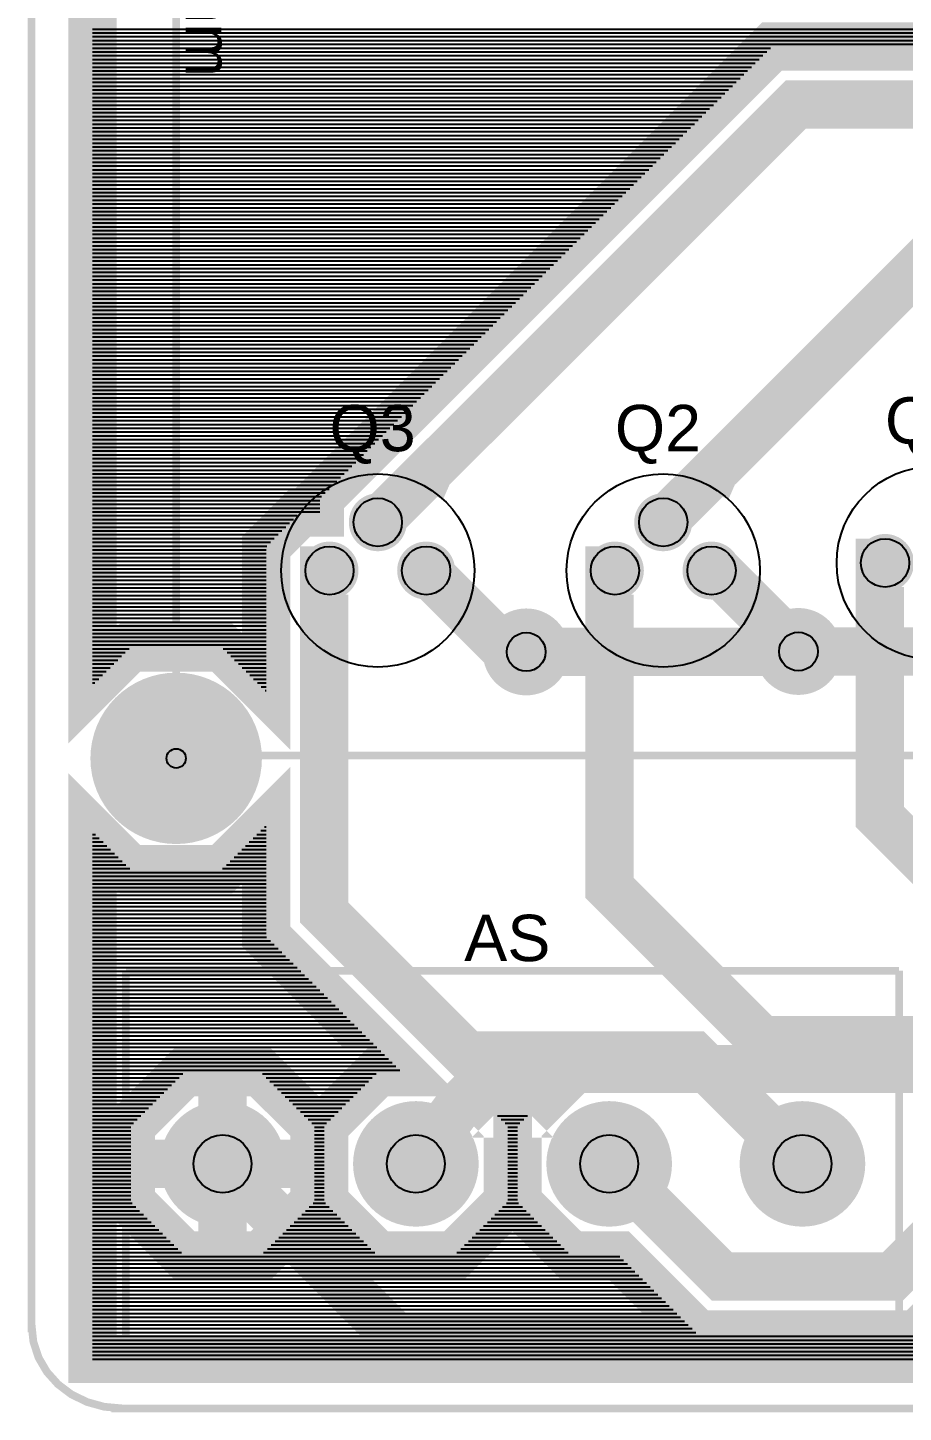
# Model space of a CAD drawing. Header units: centimetres. Extents: x -9.9 to 7.2, y -11.4 to -3.5.
# Drawn here: x -9.91 to -7.609, y -11.4 to -7.758 of the extents above; entities that cross this region are included whole.
import ezdxf

# ---------------------------------------------------------------- set-up
doc = ezdxf.new("R2010")
doc.units = ezdxf.units.CM
doc.layers.get('0').update_dxf_attribs({"linetype": 'CONTINUOUS'})

# ---------------------------------------------------------------- blocks, each defined once
blk = doc.blocks.new('EPAD')
at = {"const_width": 0.5}
blk.add_lwpolyline([(-0.25, 0, 1), (0.25, 0, 1)], format="xyb", close=True, dxfattribs=at)

msp = doc.modelspace()

# ---------------------------------------------------------------- linework, layer by layer
for points, const_width in [([(-9.520101, -9.67239), (-0.420101, -9.67239), (-0.420101, -4.07239), (-9.520101, -4.07239), (-9.520101, -9.67239)], 0.02032), ([(-9.520101, -9.67239), (-0.420101, -9.67239), (-0.420101, -4.07239), (-9.520101, -4.07239), (-9.520101, -9.67239)], 0.02032), ([(-9.9, -4.1), (-9.9, -11.19)], 0.02032), ([(-9.9, -4.1), (-9.9, -11.19)], 0.02032), ([(-9.52, -5.67), (-9.52, -9.67)], 0.02032), ([(-4.625047, -7.807601), (-7.954125, -7.807601), (-9.142399, -8.995874), (-9.142399, -9.033601), (-9.194125, -9.033601), (-9.283399, -9.122875), (-9.283399, -9.504444), (-9.399282, -9.388561), (-9.640718, -9.388561), (-9.74, -9.487843), (-9.74, -5.862157)], 0.127), ([(-4.526, -7.96), (-7.891, -7.96), (-8.99, -9.059)], 0.127), ([(-8.24, -9.059), (-7.361, -8.18), (-4.526, -8.18)], 0.127), ([(-0.19, -8.596416), (0.256042, -9.042458), (0.256042, -9.356042), (0.29741, -9.39741), (0.29741, -10.406172), (0.2064, -10.497182), (-8.679462, -10.497182), (-8.776581, -10.594301), (-8.89, -10.746701)], 0.127), ([(-8.8971, -8.9565), (-8.8743, -8.8976), (-8.801, -8.9276)], 0.02032), ([(-8.8971, -8.9565), (-8.8743, -8.8976), (-8.801, -8.9276)], 0.02032), ([(-8.1471, -8.9565), (-8.1243, -8.8976), (-8.051, -8.9276)], 0.02032), ([(-8.1471, -8.9565), (-8.1243, -8.8976), (-8.051, -8.9276)], 0.02032), ([(-8.7999, -8.9307), (-8.8278, -8.9948)], 0.02032), ([(-8.7999, -8.9307), (-8.8278, -8.9948)], 0.02032), ([(-8.0499, -8.9307), (-8.0778, -8.9948)], 0.02032), ([(-8.0499, -8.9307), (-8.0778, -8.9948)], 0.02032), ([(-5.806, -10.750701), (-6.216, -10.340701), (-7.164, -10.340701), (-7.671, -9.833701), (-7.671, -9.166), (-7.657, -9.166)], 0.127), ([(-7.874, -10.746701), (-8.158775, -10.461926), (-8.754855, -10.461926), (-9.131, -10.085781), (-9.131, -9.186), (-9.117, -9.186)], 0.127), ([(-8.863, -9.186), (-8.649, -9.4), (-8.6, -9.4)], 0.127), ([(-6.836, -10.750701), (-7.002847, -10.750701), (-7.332371, -10.421177), (-7.899133, -10.421177), (-7.98063, -10.421177), (-8.381, -10.020807), (-8.381, -9.186), (-8.367, -9.186)], 0.127), ([(-7.884615, -9.398855), (-8.09747, -9.186), (-8.113, -9.186)], 0.127), ([(-8.6, -9.4), (-7.88576, -9.4), (-7.884615, -9.398855), (-7.167102, -9.398855), (-6.505195, -9.398855), (-6.426269, -9.319929)], 0.127), ([(-9.52, -9.67), (-9.647, -9.543)], 0.02032), ([(-9.52, -9.67), (-9.393, -9.543)], 0.02032), ([(2.201775, -11.26), (-9.74, -11.26), (-9.74, -9.872157), (-9.640718, -9.971439), (-9.399282, -9.971439), (-9.283399, -9.855556), (-9.283399, -10.148906), (-8.926903, -10.505402), (-8.989949, -10.505402), (-9.131299, -10.646752), (-9.131299, -10.84665), (-8.989949, -10.988), (-8.790051, -10.988), (-8.648701, -10.84665), (-8.648701, -10.646752), (-8.681128, -10.614325), (-8.590872, -10.614325), (-8.623299, -10.646752), (-8.623299, -10.84665), (-8.481949, -10.988), (-8.356225, -10.988), (-8.149179, -11.195046), (-7.572821, -11.195046), (-7.369775, -10.992)], 0.127), ([(-9.652, -10.238701), (-9.652, -11.254701)], 0.02032), ([(-7.62, -10.238701), (-7.62, -11.254701), (-9.652, -11.254701)], 0.02032), ([(-9.652, -10.238701), (-7.62, -10.238701)], 0.02032), ([(-9.652, -10.238701), (-9.652, -11.254701)], 0.02032), ([(-7.62, -10.238701), (-7.62, -11.254701), (-9.652, -11.254701)], 0.02032), ([(-9.652, -10.238701), (-7.62, -10.238701)], 0.02032), ([(-9.497949, -10.988), (-9.298051, -10.988), (-9.156701, -10.84665), (-9.156701, -10.646752), (-9.298051, -10.505402), (-9.497949, -10.505402), (-9.639299, -10.646752), (-9.639299, -10.84665), (-9.497949, -10.988)], 0.127), ([(-9.398, -10.505402), (-9.398, -10.746701)], 0.127), ([(-8.382, -10.746701), (-8.086054, -11.042647), (-7.635946, -11.042647), (-7.344, -10.750701), (-7.086313, -11.008388), (-6.569202, -11.008388), (-6.463915, -10.903101), (-6.314, -10.750701), (-6.061207, -11.003494), (-5.536793, -11.003494), (-5.284, -10.750701)], 0.127), ([(-9.639299, -10.746701), (-9.398, -10.746701)], 0.127), ([(-9.398, -10.746701), (-8.93745, -11.207251), (-2.722281, -11.207251), (-2.7, -11.18497)], 0.127), ([(-9.156701, -10.746701), (-9.398, -10.746701)], 0.127), ([(-9.398, -10.988), (-9.398, -10.746701)], 0.127), ([(-9.9, -11.17), (-9.895225, -11.214983), (-9.881484, -11.256582), (-9.859658, -11.293992), (-9.830625, -11.326406), (-9.795264, -11.35302), (-9.754453, -11.373027), (-9.709072, -11.385623), (-9.66, -11.39)], 0.02032), ([(-9.9, -11.17), (-9.895225, -11.214983), (-9.881484, -11.256582), (-9.859658, -11.293992), (-9.830625, -11.326406), (-9.795264, -11.35302), (-9.754453, -11.373027), (-9.709072, -11.385623), (-9.66, -11.39)], 0.02032), ([(-9.69, -11.39), (6.99, -11.39)], 0.02032), ([(-9.69, -11.39), (6.99, -11.39)], 0.02032)]:
    msp.add_lwpolyline(points, dxfattribs=dict(const_width=const_width))
for points in [[(-9.74, -7.761516), (-3.034008, -7.761516)], [(-9.74, -7.771516), (-3.024008, -7.771516)], [(-9.74, -7.781516), (-3.014008, -7.781516)], [(-9.74, -7.791516), (-4.608962, -7.791516)], [(-9.74, -7.801516), (-4.618962, -7.801516)], [(-9.74, -7.811516), (-7.95804, -7.811516)], [(-9.74, -7.821516), (-7.96804, -7.821516)], [(-9.74, -7.831516), (-7.97804, -7.831516)], [(-9.74, -7.841516), (-7.98804, -7.841516)], [(-9.74, -7.851516), (-7.99804, -7.851516)], [(-9.74, -7.861516), (-8.00804, -7.861516)], [(-9.74, -7.871516), (-8.01804, -7.871516)], [(-9.74, -7.881516), (-8.02804, -7.881516)], [(-9.74, -7.891516), (-8.03804, -7.891516)], [(-9.74, -7.901516), (-8.04804, -7.901516)], [(-9.74, -7.911516), (-8.05804, -7.911516)], [(-9.74, -7.921516), (-8.06804, -7.921516)], [(-9.74, -7.931516), (-8.07804, -7.931516)], [(-9.74, -7.941516), (-8.08804, -7.941516)], [(-9.74, -7.951516), (-8.09804, -7.951516)], [(-9.74, -7.961516), (-8.10804, -7.961516)], [(-9.74, -7.971516), (-8.11804, -7.971516)], [(-9.74, -7.981516), (-8.12804, -7.981516)], [(-9.74, -7.991516), (-8.13804, -7.991516)], [(-9.74, -8.001516), (-8.14804, -8.001516)], [(-9.74, -8.011516), (-8.15804, -8.011516)], [(-9.74, -8.021516), (-8.16804, -8.021516)], [(-9.74, -8.031516), (-8.17804, -8.031516)], [(-9.74, -8.041516), (-8.18804, -8.041516)], [(-9.74, -8.051516), (-8.19804, -8.051516)], [(-9.74, -8.061516), (-8.20804, -8.061516)], [(-9.74, -8.071516), (-8.21804, -8.071516)], [(-9.74, -8.081516), (-8.22804, -8.081516)], [(-9.74, -8.091516), (-8.23804, -8.091516)], [(-9.74, -8.101516), (-8.24804, -8.101516)], [(-9.74, -8.111516), (-8.25804, -8.111516)], [(-9.74, -8.121516), (-8.26804, -8.121516)], [(-9.74, -8.131516), (-8.27804, -8.131516)], [(-9.74, -8.141516), (-8.28804, -8.141516)], [(-9.74, -8.151516), (-8.29804, -8.151516)], [(-9.74, -8.161516), (-8.30804, -8.161516)], [(-9.74, -8.171516), (-8.31804, -8.171516)], [(-9.74, -8.181516), (-8.32804, -8.181516)], [(-9.74, -8.191516), (-8.33804, -8.191516)], [(-9.74, -8.201516), (-8.34804, -8.201516)], [(-9.74, -8.211516), (-8.35804, -8.211516)], [(-9.74, -8.221516), (-8.36804, -8.221516)], [(-9.74, -8.231516), (-8.37804, -8.231516)], [(-9.74, -8.241516), (-8.38804, -8.241516)], [(-9.74, -8.251516), (-8.39804, -8.251516)], [(-9.74, -8.261516), (-8.40804, -8.261516)], [(-9.74, -8.271516), (-8.41804, -8.271516)], [(-9.74, -8.281516), (-8.42804, -8.281516)], [(-9.74, -8.291516), (-8.43804, -8.291516)], [(-9.74, -8.301516), (-8.44804, -8.301516)], [(-9.74, -8.311516), (-8.45804, -8.311516)], [(-9.74, -8.321516), (-8.46804, -8.321516)], [(-9.74, -8.331516), (-8.47804, -8.331516)], [(-9.74, -8.341516), (-8.48804, -8.341516)], [(-9.74, -8.351516), (-8.49804, -8.351516)], [(-9.74, -8.361516), (-8.50804, -8.361516)], [(-9.74, -8.371516), (-8.51804, -8.371516)], [(-9.74, -8.381516), (-8.52804, -8.381516)], [(-9.74, -8.391516), (-8.53804, -8.391516)], [(-9.74, -8.401516), (-8.54804, -8.401516)], [(-9.74, -8.411516), (-8.55804, -8.411516)], [(-9.74, -8.421516), (-8.56804, -8.421516)], [(-9.74, -8.431516), (-8.57804, -8.431516)], [(-9.74, -8.441516), (-8.58804, -8.441516)], [(-9.74, -8.451516), (-8.59804, -8.451516)], [(-9.74, -8.461516), (-8.60804, -8.461516)], [(-9.74, -8.471516), (-8.61804, -8.471516)], [(-9.74, -8.481516), (-8.62804, -8.481516)], [(-9.74, -8.491516), (-8.63804, -8.491516)], [(-9.74, -8.501516), (-8.64804, -8.501516)], [(-9.74, -8.511516), (-8.65804, -8.511516)], [(-9.74, -8.521516), (-8.66804, -8.521516)], [(-9.74, -8.531516), (-8.67804, -8.531516)], [(-9.74, -8.541516), (-8.68804, -8.541516)], [(-9.74, -8.551516), (-8.69804, -8.551516)], [(-9.74, -8.561516), (-8.70804, -8.561516)], [(-9.74, -8.571516), (-8.71804, -8.571516)], [(-9.74, -8.581516), (-8.72804, -8.581516)], [(-9.74, -8.591516), (-8.73804, -8.591516)], [(-9.74, -8.601516), (-8.74804, -8.601516)], [(-9.74, -8.611516), (-8.75804, -8.611516)], [(-9.74, -8.621516), (-8.76804, -8.621516)], [(-9.74, -8.631516), (-8.77804, -8.631516)], [(-9.74, -8.641516), (-8.78804, -8.641516)], [(-9.74, -8.651516), (-8.79804, -8.651516)], [(-9.74, -8.661516), (-8.80804, -8.661516)], [(-9.74, -8.671516), (-8.81804, -8.671516)], [(-9.74, -8.681516), (-8.82804, -8.681516)], [(-9.74, -8.691516), (-8.83804, -8.691516)], [(-9.74, -8.701516), (-8.84804, -8.701516)], [(-9.74, -8.711516), (-8.85804, -8.711516)], [(-9.74, -8.721516), (-8.86804, -8.721516)], [(-9.74, -8.731516), (-8.87804, -8.731516)], [(-9.74, -8.741516), (-8.88804, -8.741516)], [(-9.74, -8.751516), (-8.89804, -8.751516)], [(-9.74, -8.761516), (-8.90804, -8.761516)], [(-9.74, -8.771516), (-8.91804, -8.771516)], [(-9.74, -8.781516), (-8.92804, -8.781516)], [(-9.74, -8.791516), (-8.93804, -8.791516)], [(-9.74, -8.801516), (-8.94804, -8.801516)], [(-9.74, -8.811516), (-8.95804, -8.811516)], [(-9.74, -8.821516), (-8.96804, -8.821516)], [(-9.74, -8.831516), (-8.97804, -8.831516)], [(-9.74, -8.841516), (-8.98804, -8.841516)], [(-9.74, -8.851516), (-8.99804, -8.851516)], [(-9.74, -8.861516), (-9.00804, -8.861516)], [(-9.74, -8.871516), (-9.01804, -8.871516)], [(-9.74, -8.881516), (-9.02804, -8.881516)], [(-9.74, -8.891516), (-9.03804, -8.891516)], [(-9.74, -8.901516), (-9.04804, -8.901516)], [(-9.74, -8.911516), (-9.05804, -8.911516)], [(-9.74, -8.921516), (-9.06804, -8.921516)], [(-9.74, -8.931516), (-9.07804, -8.931516)], [(-9.74, -8.941516), (-9.08804, -8.941516)], [(-9.74, -8.951516), (-9.09804, -8.951516)], [(-9.74, -8.961516), (-9.10804, -8.961516)], [(-9.74, -8.971516), (-9.11804, -8.971516)], [(-9.74, -8.981516), (-9.12804, -8.981516)], [(-9.74, -8.991516), (-9.13804, -8.991516)], [(-9.74, -9.001516), (-9.142399, -9.001516)], [(-9.74, -9.011516), (-9.142399, -9.011516)], [(-9.74, -9.021516), (-9.142399, -9.021516)], [(-9.74, -9.031516), (-9.142399, -9.031516)], [(-9.74, -9.041516), (-9.20204, -9.041516)], [(-9.74, -9.051516), (-9.21204, -9.051516)], [(-9.74, -9.061516), (-9.22204, -9.061516)], [(-9.74, -9.071516), (-9.23204, -9.071516)], [(-9.74, -9.081516), (-9.24204, -9.081516)], [(-9.74, -9.091516), (-9.25204, -9.091516)], [(-9.74, -9.101516), (-9.26204, -9.101516)], [(-9.74, -9.111516), (-9.27204, -9.111516)], [(-9.74, -9.121516), (-9.28204, -9.121516)], [(-9.74, -9.131516), (-9.283399, -9.131516)], [(-9.74, -9.141516), (-9.283399, -9.141516)], [(-9.74, -9.151516), (-9.283399, -9.151516)], [(-9.74, -9.161516), (-9.283399, -9.161516)], [(-9.74, -9.171516), (-9.283399, -9.171516)], [(-9.74, -9.181516), (-9.283399, -9.181516)], [(-9.74, -9.191516), (-9.283399, -9.191516)], [(-9.74, -9.201516), (-9.283399, -9.201516)], [(-9.74, -9.211516), (-9.283399, -9.211516)], [(-9.74, -9.221516), (-9.283399, -9.221516)], [(-9.74, -9.231516), (-9.283399, -9.231516)], [(-9.74, -9.241516), (-9.283399, -9.241516)], [(-9.74, -9.251516), (-9.283399, -9.251516)], [(-9.74, -9.261516), (-9.283399, -9.261516)], [(-9.74, -9.271516), (-9.283399, -9.271516)], [(-9.74, -9.281516), (-9.283399, -9.281516)], [(-9.74, -9.291516), (-9.283399, -9.291516)], [(-9.74, -9.301516), (-9.283399, -9.301516)], [(-9.74, -9.311516), (-9.283399, -9.311516)], [(-9.74, -9.321516), (-9.283399, -9.321516)], [(-9.74, -9.331516), (-9.283399, -9.331516)], [(-9.74, -9.341516), (-9.283399, -9.341516)], [(-9.74, -9.351516), (-9.283399, -9.351516)], [(-9.74, -9.361516), (-9.283399, -9.361516)], [(-9.74, -9.371516), (-9.283399, -9.371516)], [(-9.74, -9.381516), (-9.283399, -9.381516)], [(-9.74, -9.391516), (-9.643673, -9.391516)], [(-9.396327, -9.391516), (-9.283399, -9.391516)], [(-9.74, -9.401516), (-9.653673, -9.401516)], [(-9.74, -9.411516), (-9.663673, -9.411516)], [(-9.74, -9.421516), (-9.673673, -9.421516)], [(-9.74, -9.431516), (-9.683673, -9.431516)], [(-9.386327, -9.401516), (-9.283399, -9.401516)], [(-9.376327, -9.411516), (-9.283399, -9.411516)], [(-9.366327, -9.421516), (-9.283399, -9.421516)], [(-9.356327, -9.431516), (-9.283399, -9.431516)], [(-9.74, -9.441516), (-9.693673, -9.441516)], [(-9.74, -9.451516), (-9.703673, -9.451516)], [(-9.74, -9.461516), (-9.713673, -9.461516)], [(-9.346327, -9.441516), (-9.283399, -9.441516)], [(-9.336327, -9.451516), (-9.283399, -9.451516)], [(-9.326327, -9.461516), (-9.283399, -9.461516)], [(-9.74, -9.471516), (-9.723673, -9.471516)], [(-9.74, -9.481516), (-9.733673, -9.481516)], [(-9.316327, -9.471516), (-9.283399, -9.471516)], [(-9.306327, -9.481516), (-9.283399, -9.481516)], [(-9.296327, -9.491516), (-9.283399, -9.491516)], [(-9.286327, -9.501516), (-9.283399, -9.501516)], [(-9.297843, -9.87), (-9.283399, -9.87)], [(-9.287843, -9.86), (-9.283399, -9.86)], [(-9.74, -9.88), (-9.732157, -9.88)], [(-9.74, -9.89), (-9.722157, -9.89)], [(-9.74, -9.9), (-9.712157, -9.9)], [(-9.327843, -9.9), (-9.283399, -9.9)], [(-9.317843, -9.89), (-9.283399, -9.89)], [(-9.307843, -9.88), (-9.283399, -9.88)], [(-9.74, -9.91), (-9.702157, -9.91)], [(-9.74, -9.92), (-9.692157, -9.92)], [(-9.74, -9.93), (-9.682157, -9.93)], [(-9.74, -9.94), (-9.672157, -9.94)], [(-9.367843, -9.94), (-9.283399, -9.94)], [(-9.357843, -9.93), (-9.283399, -9.93)], [(-9.347843, -9.92), (-9.283399, -9.92)], [(-9.337843, -9.91), (-9.283399, -9.91)], [(-9.74, -9.95), (-9.662157, -9.95)], [(-9.74, -9.96), (-9.652157, -9.96)], [(-9.74, -9.97), (-9.642157, -9.97)], [(-9.397843, -9.97), (-9.283399, -9.97)], [(-9.387843, -9.96), (-9.283399, -9.96)], [(-9.377843, -9.95), (-9.283399, -9.95)], [(-9.74, -9.98), (-9.283399, -9.98)], [(-9.74, -9.99), (-9.283399, -9.99)], [(-9.74, -10), (-9.283399, -10)], [(-9.74, -10.01), (-9.283399, -10.01)], [(-9.74, -10.02), (-9.283399, -10.02)], [(-9.74, -10.03), (-9.283399, -10.03)], [(-9.74, -10.04), (-9.283399, -10.04)], [(-9.74, -10.05), (-9.283399, -10.05)], [(-9.74, -10.06), (-9.283399, -10.06)], [(-9.74, -10.07), (-9.283399, -10.07)], [(-9.74, -10.08), (-9.283399, -10.08)], [(-9.74, -10.09), (-9.283399, -10.09)], [(-9.74, -10.1), (-9.283399, -10.1)], [(-9.74, -10.11), (-9.283399, -10.11)], [(-9.74, -10.12), (-9.283399, -10.12)], [(-9.74, -10.13), (-9.283399, -10.13)], [(-9.74, -10.14), (-9.283399, -10.14)], [(-9.74, -10.15), (-9.282305, -10.15)], [(-9.74, -10.16), (-9.272305, -10.16)], [(-9.74, -10.17), (-9.262305, -10.17)], [(-9.74, -10.18), (-9.252305, -10.18)], [(-9.74, -10.19), (-9.242305, -10.19)], [(-9.74, -10.2), (-9.232305, -10.2)], [(-9.74, -10.21), (-9.222305, -10.21)], [(-9.74, -10.22), (-9.212305, -10.22)], [(-9.74, -10.23), (-9.202305, -10.23)], [(-9.74, -10.24), (-9.192305, -10.24)], [(-9.74, -10.25), (-9.182305, -10.25)], [(-9.74, -10.26), (-9.172305, -10.26)], [(-9.74, -10.27), (-9.162305, -10.27)], [(-9.74, -10.28), (-9.152305, -10.28)], [(-9.74, -10.29), (-9.142305, -10.29)], [(-9.74, -10.3), (-9.132305, -10.3)], [(-9.74, -10.31), (-9.122305, -10.31)], [(-9.74, -10.32), (-9.112305, -10.32)], [(-9.74, -10.33), (-9.102305, -10.33)], [(-9.74, -10.34), (-9.092305, -10.34)], [(-9.74, -10.35), (-9.082305, -10.35)], [(-9.74, -10.36), (-9.072305, -10.36)], [(-9.74, -10.37), (-9.062305, -10.37)], [(-9.74, -10.38), (-9.052305, -10.38)], [(-9.74, -10.39), (-9.042305, -10.39)], [(-9.74, -10.4), (-9.032305, -10.4)], [(-9.74, -10.41), (-9.022305, -10.41)], [(-9.74, -10.42), (-9.012305, -10.42)], [(-9.74, -10.43), (-9.002305, -10.43)], [(-9.74, -10.44), (-8.992305, -10.44)], [(-9.74, -10.45), (-8.982305, -10.45)], [(-9.74, -10.46), (-8.972305, -10.46)], [(-9.74, -10.47), (-8.962305, -10.47)], [(-9.74, -10.48), (-8.952305, -10.48)], [(-9.74, -10.49), (-8.942305, -10.49)], [(-9.74, -10.5), (-8.932305, -10.5)], [(-9.74, -10.51), (-9.502547, -10.51)], [(-9.74, -10.52), (-9.512547, -10.52)], [(-9.293453, -10.51), (-8.994547, -10.51)], [(-9.283453, -10.52), (-9.004547, -10.52)], [(-9.74, -10.53), (-9.522547, -10.53)], [(-9.74, -10.54), (-9.532547, -10.54)], [(-9.74, -10.55), (-9.542547, -10.55)], [(-9.74, -10.56), (-9.552547, -10.56)], [(-9.273453, -10.53), (-9.014547, -10.53)], [(-9.263453, -10.54), (-9.024547, -10.54)], [(-9.253453, -10.55), (-9.034547, -10.55)], [(-9.243453, -10.56), (-9.044547, -10.56)], [(-9.74, -10.57), (-9.562547, -10.57)], [(-9.74, -10.58), (-9.572547, -10.58)], [(-9.74, -10.59), (-9.582547, -10.59)], [(-9.233453, -10.57), (-9.054547, -10.57)], [(-9.223453, -10.58), (-9.064547, -10.58)], [(-9.213453, -10.59), (-9.074547, -10.59)], [(-9.74, -10.6), (-9.592547, -10.6)], [(-9.74, -10.61), (-9.602547, -10.61)], [(-9.74, -10.62), (-9.612547, -10.62)], [(-9.74, -10.63), (-9.622547, -10.63)], [(-9.203453, -10.6), (-9.084547, -10.6)], [(-9.193453, -10.61), (-9.094547, -10.61)], [(-9.183453, -10.62), (-9.104547, -10.62)], [(-9.173453, -10.63), (-9.114547, -10.63)], [(-8.675453, -10.62), (-8.596547, -10.62)], [(-8.665453, -10.63), (-8.606547, -10.63)], [(-9.74, -10.64), (-9.632547, -10.64)], [(-9.74, -10.65), (-9.639299, -10.65)], [(-9.74, -10.66), (-9.639299, -10.66)], [(-9.74, -10.67), (-9.639299, -10.67)], [(-9.163453, -10.64), (-9.124547, -10.64)], [(-9.156701, -10.65), (-9.131299, -10.65)], [(-9.156701, -10.66), (-9.131299, -10.66)], [(-9.156701, -10.67), (-9.131299, -10.67)], [(-8.655453, -10.64), (-8.616547, -10.64)], [(-8.648701, -10.65), (-8.623299, -10.65)], [(-8.648701, -10.66), (-8.623299, -10.66)], [(-8.648701, -10.67), (-8.623299, -10.67)], [(-9.74, -10.68), (-9.639299, -10.68)], [(-9.74, -10.69), (-9.639299, -10.69)], [(-9.74, -10.7), (-9.639299, -10.7)], [(-9.156701, -10.68), (-9.131299, -10.68)], [(-9.156701, -10.69), (-9.131299, -10.69)], [(-9.156701, -10.7), (-9.131299, -10.7)], [(-8.648701, -10.68), (-8.623299, -10.68)], [(-8.648701, -10.69), (-8.623299, -10.69)], [(-8.648701, -10.7), (-8.623299, -10.7)], [(-9.74, -10.71), (-9.639299, -10.71)], [(-9.74, -10.72), (-9.639299, -10.72)], [(-9.74, -10.73), (-9.639299, -10.73)], [(-9.74, -10.74), (-9.639299, -10.74)], [(-9.156701, -10.71), (-9.131299, -10.71)], [(-9.156701, -10.72), (-9.131299, -10.72)], [(-9.156701, -10.73), (-9.131299, -10.73)], [(-9.156701, -10.74), (-9.131299, -10.74)], [(-8.648701, -10.71), (-8.623299, -10.71)], [(-8.648701, -10.72), (-8.623299, -10.72)], [(-8.648701, -10.73), (-8.623299, -10.73)], [(-8.648701, -10.74), (-8.623299, -10.74)], [(-9.74, -10.75), (-9.639299, -10.75)], [(-9.74, -10.76), (-9.639299, -10.76)], [(-9.74, -10.77), (-9.639299, -10.77)], [(-9.74, -10.78), (-9.639299, -10.78)], [(-9.156701, -10.75), (-9.131299, -10.75)], [(-9.156701, -10.76), (-9.131299, -10.76)], [(-9.156701, -10.77), (-9.131299, -10.77)], [(-9.156701, -10.78), (-9.131299, -10.78)], [(-8.648701, -10.75), (-8.623299, -10.75)], [(-8.648701, -10.76), (-8.623299, -10.76)], [(-8.648701, -10.77), (-8.623299, -10.77)], [(-8.648701, -10.78), (-8.623299, -10.78)], [(-9.74, -10.79), (-9.639299, -10.79)], [(-9.74, -10.8), (-9.639299, -10.8)], [(-9.74, -10.81), (-9.639299, -10.81)], [(-9.156701, -10.79), (-9.131299, -10.79)], [(-9.156701, -10.8), (-9.131299, -10.8)], [(-9.156701, -10.81), (-9.131299, -10.81)], [(-8.648701, -10.79), (-8.623299, -10.79)], [(-8.648701, -10.8), (-8.623299, -10.8)], [(-8.648701, -10.81), (-8.623299, -10.81)], [(-9.74, -10.82), (-9.639299, -10.82)], [(-9.74, -10.83), (-9.639299, -10.83)], [(-9.74, -10.84), (-9.639299, -10.84)], [(-9.74, -10.85), (-9.635949, -10.85)], [(-9.160051, -10.85), (-9.127949, -10.85)], [(-9.156701, -10.82), (-9.131299, -10.82)], [(-9.156701, -10.83), (-9.131299, -10.83)], [(-9.156701, -10.84), (-9.131299, -10.84)], [(-8.652051, -10.85), (-8.619949, -10.85)], [(-8.648701, -10.82), (-8.623299, -10.82)], [(-8.648701, -10.83), (-8.623299, -10.83)], [(-8.648701, -10.84), (-8.623299, -10.84)], [(-9.74, -10.86), (-9.625949, -10.86)], [(-9.74, -10.87), (-9.615949, -10.87)], [(-9.74, -10.88), (-9.605949, -10.88)], [(-9.190051, -10.88), (-9.097949, -10.88)], [(-9.180051, -10.87), (-9.107949, -10.87)], [(-9.170051, -10.86), (-9.117949, -10.86)], [(-8.682051, -10.88), (-8.589949, -10.88)], [(-8.672051, -10.87), (-8.599949, -10.87)], [(-8.662051, -10.86), (-8.609949, -10.86)], [(-9.74, -10.89), (-9.595949, -10.89)], [(-9.74, -10.9), (-9.585949, -10.9)], [(-9.74, -10.91), (-9.575949, -10.91)], [(-9.74, -10.92), (-9.565949, -10.92)], [(-9.230051, -10.92), (-9.057949, -10.92)], [(-9.220051, -10.91), (-9.067949, -10.91)], [(-9.210051, -10.9), (-9.077949, -10.9)], [(-9.200051, -10.89), (-9.087949, -10.89)], [(-8.722051, -10.92), (-8.549949, -10.92)], [(-8.712051, -10.91), (-8.559949, -10.91)], [(-8.702051, -10.9), (-8.569949, -10.9)], [(-8.692051, -10.89), (-8.579949, -10.89)], [(-9.74, -10.93), (-9.555949, -10.93)], [(-9.74, -10.94), (-9.545949, -10.94)], [(-9.74, -10.95), (-9.535949, -10.95)], [(-9.74, -10.96), (-9.525949, -10.96)], [(-9.270051, -10.96), (-9.017949, -10.96)], [(-9.260051, -10.95), (-9.027949, -10.95)], [(-9.250051, -10.94), (-9.037949, -10.94)], [(-9.240051, -10.93), (-9.047949, -10.93)], [(-8.762051, -10.96), (-8.509949, -10.96)], [(-8.752051, -10.95), (-8.519949, -10.95)], [(-8.742051, -10.94), (-8.529949, -10.94)], [(-8.732051, -10.93), (-8.539949, -10.93)], [(-9.74, -10.97), (-9.515949, -10.97)], [(-9.74, -10.98), (-9.505949, -10.98)], [(-9.74, -10.99), (-8.354225, -10.99)], [(-9.290051, -10.98), (-8.997949, -10.98)], [(-9.280051, -10.97), (-9.007949, -10.97)], [(-8.782051, -10.98), (-8.489949, -10.98)], [(-8.772051, -10.97), (-8.499949, -10.97)], [(-9.74, -11), (-8.344225, -11)], [(-9.74, -11.01), (-8.334225, -11.01)], [(-9.74, -11.02), (-8.324225, -11.02)], [(-9.74, -11.03), (-8.314225, -11.03)], [(-9.74, -11.04), (-8.304225, -11.04)], [(-9.74, -11.05), (-8.294225, -11.05)], [(-9.74, -11.06), (-8.284225, -11.06)], [(-9.74, -11.07), (-8.274225, -11.07)], [(-9.74, -11.08), (-8.264225, -11.08)], [(-9.74, -11.09), (-8.254225, -11.09)], [(-9.74, -11.1), (-8.244225, -11.1)], [(-9.74, -11.11), (-8.234225, -11.11)], [(-9.74, -11.12), (-8.224225, -11.12)], [(-9.74, -11.13), (-8.214225, -11.13)], [(-9.74, -11.14), (-8.204225, -11.14)], [(-9.74, -11.15), (-8.194225, -11.15)], [(-9.74, -11.16), (-8.184225, -11.16)], [(-9.74, -11.17), (-8.174225, -11.17)], [(-9.74, -11.18), (-8.164225, -11.18)], [(-9.74, -11.19), (-8.154225, -11.19)], [(-9.74, -11.2), (2.141775, -11.2)], [(-9.74, -11.21), (2.151775, -11.21)], [(-9.74, -11.22), (2.161775, -11.22)], [(-9.74, -11.23), (2.171775, -11.23)], [(-9.74, -11.24), (2.181775, -11.24)], [(-9.74, -11.25), (2.191775, -11.25)], [(-9.74, -11.26), (2.201775, -11.26)]]:
    msp.add_lwpolyline(points)
for centre, radius in [((-7.53, -9.166), 0.254), ((-7.53, -9.166), 0.254), ((-8.99, -9.186), 0.254), ((-8.99, -9.186), 0.254), ((-8.24, -9.186), 0.254), ((-8.24, -9.186), 0.254), ((-8.99, -9.059), 0.0635), ((-8.24, -9.059), 0.0635), ((-7.657, -9.166), 0.0635), ((-9.117, -9.186), 0.0635), ((-8.863, -9.186), 0.0635), ((-8.367, -9.186), 0.0635), ((-8.113, -9.186), 0.0635), ((-8.6, -9.4), 0.0508), ((-7.884615, -9.398855), 0.0508), ((-9.52, -9.68), 0.0254), ((-9.398, -10.746701), 0.0762), ((-8.89, -10.746701), 0.0762), ((-8.382, -10.746701), 0.0762), ((-7.874, -10.746701), 0.0762)]:
    msp.add_circle(centre, radius)

# ---------------------------------------------------------------- block references
for p, xscale, yscale in [((-8.99, -9.059), 0.1524, 0.1524), ((-8.99, -9.059), 0.127, 0.127), ((-8.24, -9.059), 0.1524, 0.1524), ((-8.24, -9.059), 0.127, 0.127), ((-7.657, -9.166), 0.1524, 0.1524), ((-7.657, -9.166), 0.127, 0.127), ((-9.117, -9.186), 0.1524, 0.1524), ((-9.117, -9.186), 0.127, 0.127), ((-8.863, -9.186), 0.1524, 0.1524), ((-8.863, -9.186), 0.127, 0.127), ((-8.367, -9.186), 0.1524, 0.1524), ((-8.367, -9.186), 0.127, 0.127), ((-8.113, -9.186), 0.1524, 0.1524), ((-8.113, -9.186), 0.127, 0.127), ((-8.6, -9.4), 0.2286, 0.2286), ((-7.884615, -9.398855), 0.2286, 0.2286), ((-8.6, -9.4), 0.1778, 0.1778), ((-7.884615, -9.398855), 0.1778, 0.1778), ((-9.52, -9.68), 0.4508, 0.4508), ((-9.52, -9.68), 0.4, 0.4), ((-9.398, -10.746701), 0.3302, 0.3302), ((-9.398, -10.746701), 0.3048, 0.3048), ((-8.89, -10.746701), 0.3302, 0.3302), ((-8.89, -10.746701), 0.3048, 0.3048), ((-8.382, -10.746701), 0.3302, 0.3302), ((-8.382, -10.746701), 0.3048, 0.3048), ((-7.874, -10.746701), 0.3302, 0.3302), ((-7.874, -10.746701), 0.3048, 0.3048)]:
    msp.add_blockref('EPAD', p, dxfattribs=dict(xscale=xscale, yscale=yscale))

# ---------------------------------------------------------------- texts
at = {"width": 1.041667}
msp.add_text('40mm', height=0.12192, rotation=-90, dxfattribs=at).set_placement((-9.4946, -7.416))
for s, p in [('Q1', (-7.657, -8.8522)), ('Q1', (-7.657, -8.8522)), ('Q3', (-9.117, -8.8722)), ('Q3', (-9.117, -8.8722)), ('Q2', (-8.367, -8.8722)), ('Q2', (-8.367, -8.8722)), ('AS', (-8.763, -10.213301)), ('AS', (-8.763, -10.213301))]:
    msp.add_text(s, height=0.12192, dxfattribs=at).set_placement(p)

doc.saveas('drawing.dxf')
